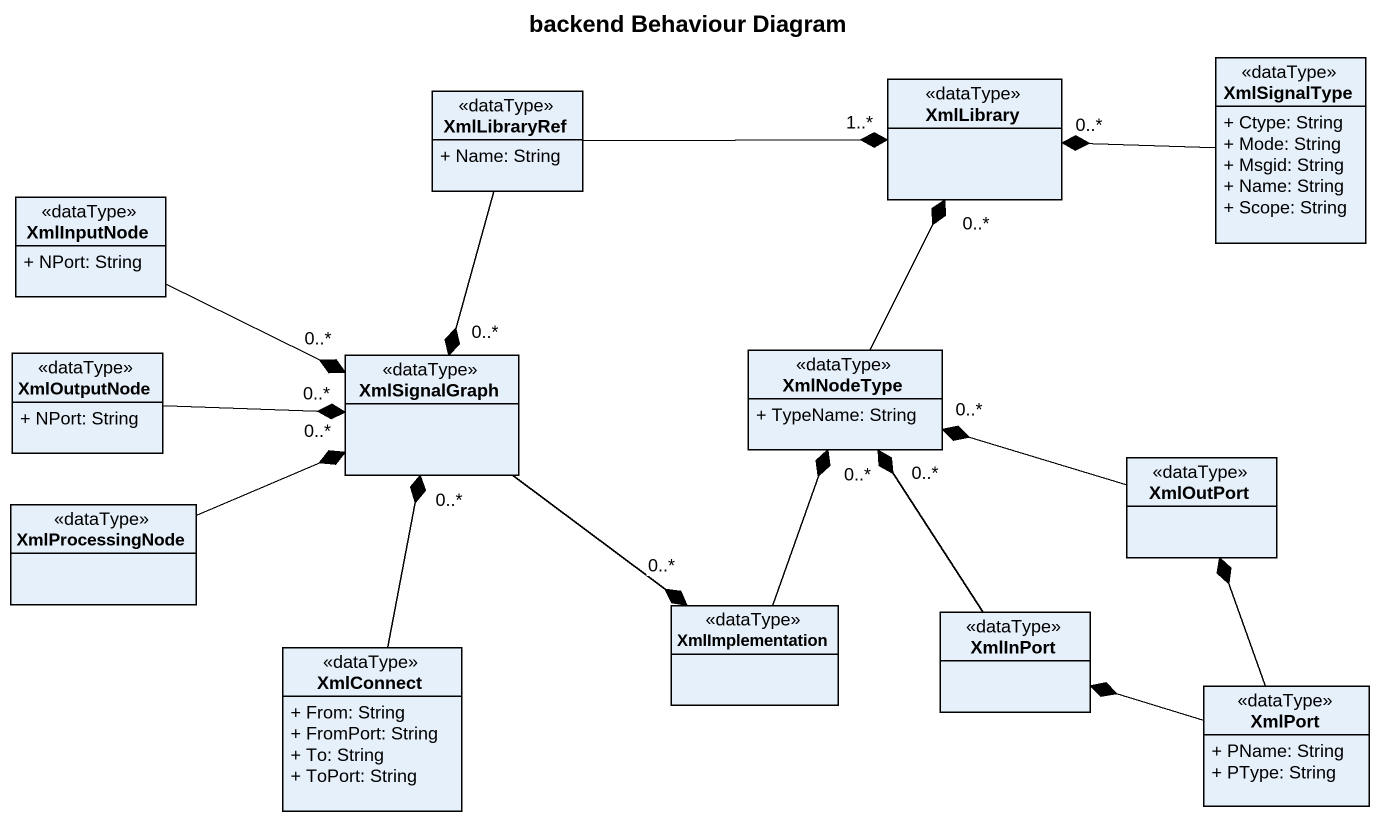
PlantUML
@startuml
title backend Behaviour Diagram
hide circle
hide empty members
skinparam classAttributeIconSize 0
class XmlSignalType <<dataType>> {
  + Ctype: String
  + Mode: String
  + Msgid: String
  + Name: String
  + Scope: String
}
class XmlLibraryRef <<dataType>> {
  + Name: String
}
class XmlLibrary <<dataType>>
class XmlInputNode <<dataType>> {
  + NPort: String
}
class XmlOutputNode <<dataType>> {
  + NPort: String
}
class XmlSignalGraph <<dataType>>
class XmlNodeType <<dataType>> {
  + TypeName: String
}
class XmlProcessingNode <<dataType>>
class XmlOutPort <<dataType>>
class XmlConnect <<dataType>> {
  + From: String
  + FromPort: String
  + To: String
  + ToPort: String
}
class XmlImplementation <<dataType>>
class XmlInPort <<dataType>>
class XmlPort <<dataType>> {
  + PName: String
  + PType: String
}
XmlSignalType -left-* "0..*" XmlLibrary
XmlLibraryRef -right-* "1..*" XmlLibrary
XmlLibraryRef --* "0..*" XmlSignalGraph
XmlInputNode -right-* "0..*" XmlSignalGraph
XmlOutputNode -right-* "0..*" XmlSignalGraph
XmlSignalGraph --* "0..*" XmlImplementation
XmlNodeType -up-* "0..*" XmlLibrary
XmlProcessingNode -right-* "0..*" XmlSignalGraph
XmlOutPort -left-* "0..*" XmlNodeType
XmlConnect -up-* "0..*" XmlSignalGraph
XmlImplementation -up-* "0..*" XmlNodeType
XmlInPort -up-* "0..*" XmlNodeType
XmlPort -up-* XmlOutPort
XmlPort -left-* XmlInPort
@enduml
